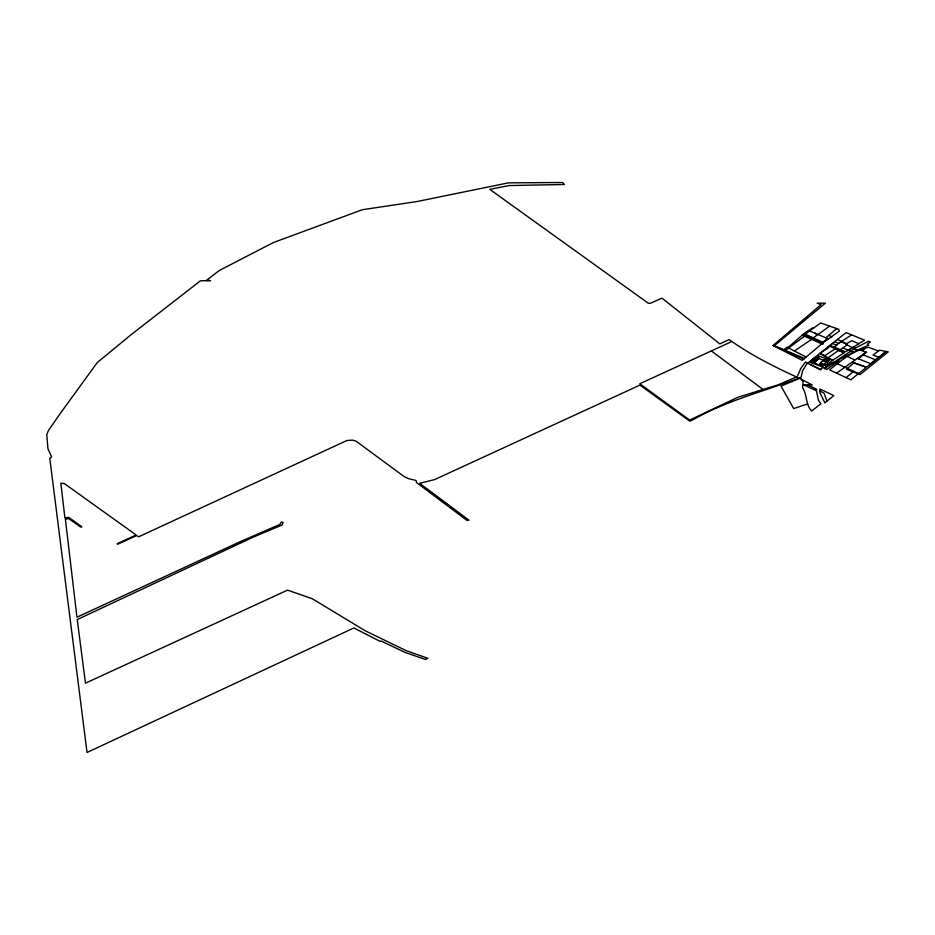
<?xml version="1.0" encoding="UTF-8"?>
<svg xmlns="http://www.w3.org/2000/svg" width="935" height="935" viewBox="0 0 935 935"><rect width="100%" height="100%" fill="white"/><g stroke="black" fill="none" stroke-linecap="round" stroke-linejoin="round"><path stroke-width="1.4" d="M819.937 391.005L819.925 392.63L824.857 402.845L833.798 395.599L819.948 388.995L819.937 391.005L824.121 393.191L826.891 401.115M807.653 403.908L793.686 408.595L781.017 386.097L800.255 378.126L803.118 381.515L802.546 387.709C807.372 394.874 805.456 404.586 811.603 411.061L820.872 403.815L818.534 400.46L816.267 390.339L816.722 389.322L807.735 384.916M823.338 342.561L839.314 331.119L838.8 329.33L820.685 322.972L805.21 334.099L823.338 342.561L802.195 360.326L773 345.506L821.07 304.6L817.167 303.22L825.383 303.127L774.414 345.658L804.521 358.491M809.278 361.962L823.162 367.186L820.346 369.839L807.828 363.236L819.656 353.535L832.582 360.326L844.083 352.811L835.247 348.743L824.378 356.025L832.582 360.326L825.289 365.421L823.969 364.884L821.923 366.719M825.044 355.756L819.913 353.337L829.894 345.412L834.441 347.177L838.414 343.496L851.645 334.847L864.594 340.2L858.669 343.659M825.921 337.827L836.696 328.594M857.383 358.362L858.552 358.83L866.5 351.957L836.556 373.158M809.71 362.079L815.741 356.726L819.446 358.117L813.415 363.47M820.649 363.142L819.446 364.218L823.162 365.608L824.366 364.533L820.275 363.002L822.695 360.863L826.774 362.394L830.397 359.18L826.692 357.789L823.069 361.003M819.691 365.153L821.269 363.75L823.688 364.662M858.552 358.83L870.695 363.715L886.111 351.466L879.671 350.204L878.491 350.987L868.475 347.317C853.62 350.251 840.986 360.442 829.614 369.898L850.792 379.82L886.111 351.466L888.25 351.864L859.943 374.619L846.491 369.29L853.971 362.815L866.242 367.233L852.182 362.172L853.971 362.815M783.822 349.69L787.258 347.084L788.1 347.399L805.187 332.603L813.006 327.659L813.649 328.173M846.046 377.6L853.772 371.347L858.622 373.416M829.894 345.412L846.163 332.626L851.645 334.847M822.73 342.268L827.592 338.54M785.47 350.415L804.497 336.203M813.52 337.71L829.684 326.128M835.832 362.85L826.961 369.383L823.934 368.296L826.458 365.854L838.952 360.618L835.832 362.85L834.558 362.149M878.491 350.987L873.045 354.996L878.783 357.299M859.23 350.052L862.292 350.637L864.875 348.813L863.753 348.393M836.767 360.466L855.677 347.902L868.521 341.263L870.427 341.941L867.329 344.197L868.837 345.167C853.807 350.847 840.495 360.092 825.289 365.421M827.896 357.895L838.73 350.333M834.441 347.177L840.308 349.655L847.157 344.886L852.358 347.726L858.868 343.753L851.738 340.644L846.058 344.022L841.36 341.778M788.602 347.984L794.376 350.976L812.725 338.634L822.706 343.215M819.913 353.337L828.819 347.493L827.779 347.095M824.576 368.53L834.265 362.277M855.677 347.902L853.608 346.967L845.567 351.817L840.308 349.655M848.244 350.181L852.358 347.726M846.584 343.718L841.851 341.485L838.414 343.496L834.663 341.614M711.371 350.941L731.848 341.509C752.85 356.083 775.828 367.548 799.016 378.126L801.038 377.424L802.604 370.657L807.419 363.014L805.526 362.044L800.839 368.285L797.345 376.56L778.411 384.706L738.089 397.211L689.656 420.06L639.774 383.747L711.371 350.941L763.287 389.638M799.016 378.126C763.311 391.59 726.191 400.753 692.8 419.838L689.878 421.217L639.902 385.103L434.658 479.573L419.663 483.325L468.973 520.14L466.892 520.351L416.484 482.53L416.063 480.45L408.572 478.65L404.119 476.569L356.048 441.145L352.437 440.104L346.792 440.56L138.59 536.819L136.779 535.521L117.74 544.193L117.109 543.749L136.148 534.995L64.41 483.617L60.845 483.185L64.901 517.955L68.664 517.347L81.848 526.756L80.854 527.2L68.699 518.563L65.38 519.229L76.951 617.205L240.178 541.692L279.869 524.442L281.318 522.104L283.06 522.349L282.405 524.839L252.579 537.438L77.243 619.554L85.459 683.193L287.559 590.125L312.185 598.692L365.55 630.961L406.456 650.783L427.856 658.31L425.46 659.467L404.913 652.373L381.071 640.978L380.206 641.422L353.897 627.946L87.037 752.476L49.789 458.395L51.647 456.864L47.989 448.929L46.75 434.635L48.445 430.521L60.845 412.674L97.252 362.57L131.204 334.625L200.452 280.781L210.609 280.594L206.425 280.442L219.211 270.542L273.394 242.539L362.348 209.72L417.197 201.504L508.546 182.828L562.613 182.524L564.389 184.487L509.061 185.562L489.765 189.349L648.493 303.372L650.97 303.104L661.933 298.125L719.821 343.87L729.078 339.615L731.848 341.509M802.791 384.858L812.246 384.963L801.225 379.271M853.982 349.094L857.348 349.889M810.516 364.65L820.848 369.36M825.476 358.865L829.193 360.255M824.273 359.928L827.989 361.319M816.348 357.556L827.136 361.6M814.537 357.801L818.242 359.192M813.321 358.865L817.038 360.255M812.118 359.94L815.834 361.331M812.912 360.618L815.332 361.529M810.914 361.003L814.619 362.406M875.557 359.858L862.608 354.599M842.786 347.925L853.398 352.308M803.855 359.017L773 345.506M809.605 330.943L828.41 338.879M832.36 343.484L836.533 345.272M853.772 371.347L836.813 363.505M802.218 335.186L822.566 344.29L823.49 343.577L803.247 334.286L812.725 338.634M829.17 345.997L844.083 352.811M837.456 339.428L841.851 341.485M847.648 356.632L854.683 359.928M803.843 384.869L816.419 390.76M828.69 335.314L831.986 336.88M862.292 350.637L865.763 352.378M794.376 350.976L806.286 357.088M844.819 355.113L846.456 356.106M814.782 333.117L817.272 334.929M846.058 344.022L847.157 344.886M818.335 355.791L811.335 362.009L822.122 366.052L829.123 359.846L818.335 355.791"/></g></svg>
